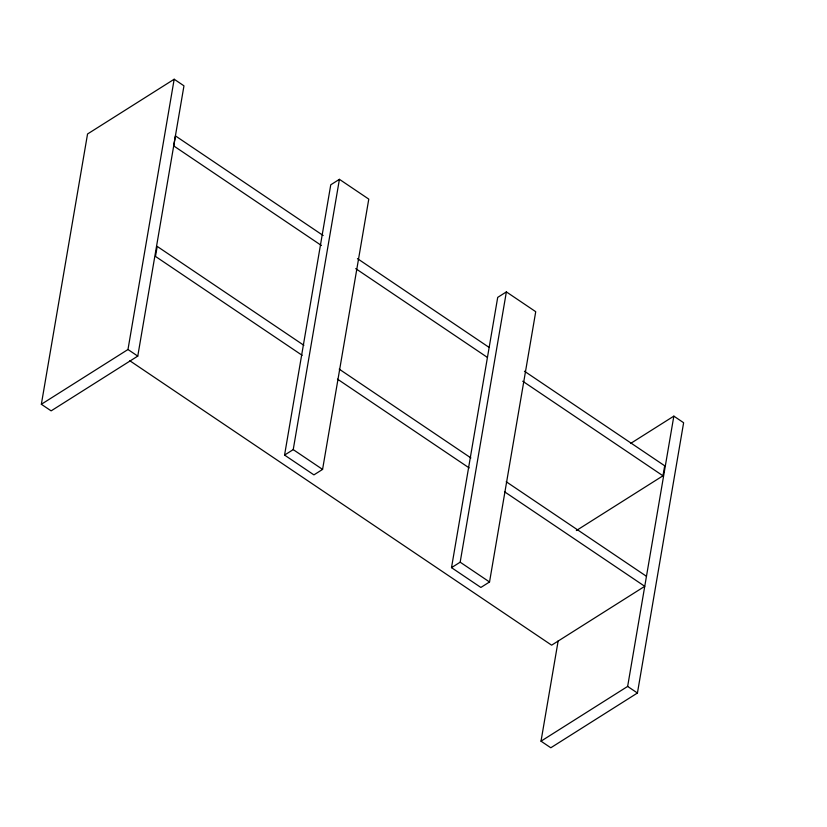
<?xml version="1.0" encoding="UTF-8"?>
<svg xmlns="http://www.w3.org/2000/svg" width="827" height="827" viewBox="0 0 827 827"><rect width="100%" height="100%" fill="white"/><g stroke="black" fill="none" stroke-linecap="round" stroke-linejoin="round"><path stroke-width="1.24" d="M41.35 404.269L87.548 133.984L174.177 79.227L183.966 85.822L137.768 356.106L51.14 410.864L41.35 404.269L127.978 349.511L174.177 79.227M284.56 455.088L330.759 184.803L339.421 179.325L368.78 199.121L322.582 469.405L313.919 474.884L284.56 455.088L293.223 449.609L339.421 179.325M451.511 567.653L497.709 297.379L506.372 291.9L535.731 311.696L489.532 581.981L480.869 587.449L451.511 567.653L460.174 562.184L506.372 291.9M630.525 443.51L673.84 416.136L683.629 422.731L637.431 693.016L550.803 747.773L541.013 741.178L558.153 640.925M576.347 530.552L662.975 475.794L664.691 465.787L524.442 371.22M541.013 741.178L627.641 686.42L673.84 416.136M323.171 235.509L175.427 135.886L173.711 145.903L321.455 245.516M357.429 258.603L489.108 347.402M355.713 268.62L487.403 357.409M522.726 381.226L662.975 475.794M303.871 345.304L157.202 246.405L155.486 256.422L302.165 355.321M339.204 369.131L470.883 457.92M506.217 481.738L646.466 576.305M337.488 379.138L469.178 467.927M504.511 491.755L644.75 586.312L551.63 645.174L129.818 360.758M293.223 449.609L322.582 469.405M460.174 562.184L489.532 581.981M127.978 349.511L137.768 356.106M627.641 686.42L637.431 693.016"/></g></svg>
